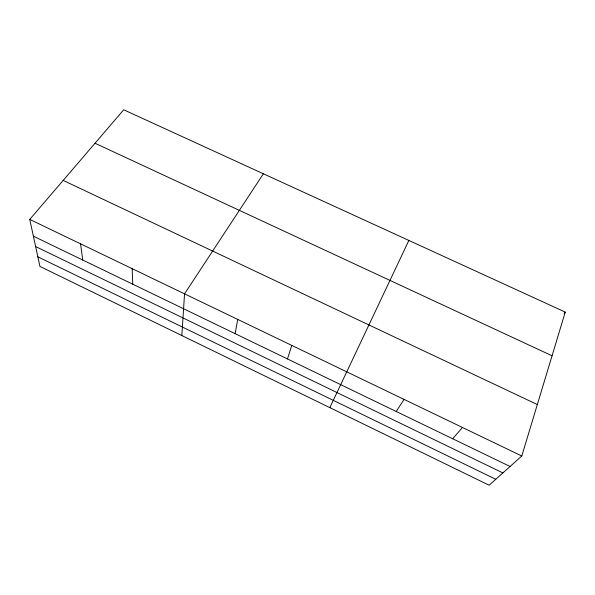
<?xml version="1.0" encoding="UTF-8"?>
<svg xmlns="http://www.w3.org/2000/svg" width="595" height="595" viewBox="0 0 595 595"><rect width="100%" height="100%" fill="white"/><g stroke="black" fill="none" stroke-linecap="round" stroke-linejoin="round"><path stroke-width="0.89" d="M181.839 335.543L184.547 293.841L263.369 173.77M235.144 333.661L237.74 319.418M521.785 456.008L565.25 312.1L123.708 109.778L29.75 219.406L39.939 266.419L489.12 485.223L521.785 456.008L29.75 219.406M287.482 358.949L291.758 345.397M329.838 407.635L408.862 240.439M396.211 411.472L404.065 399.401M452.691 438.76L462.441 427.47M564.09 313.431L565.25 312.1M95.029 143.239L552.056 355.788M63.174 180.404L537.33 404.555M33.387 236.193L510.071 466.48M35.633 246.553L502.879 472.921M37.857 256.824L495.761 479.287M80.57 243.846L82.72 260.03M132.164 268.65L132.774 284.209"/></g></svg>
